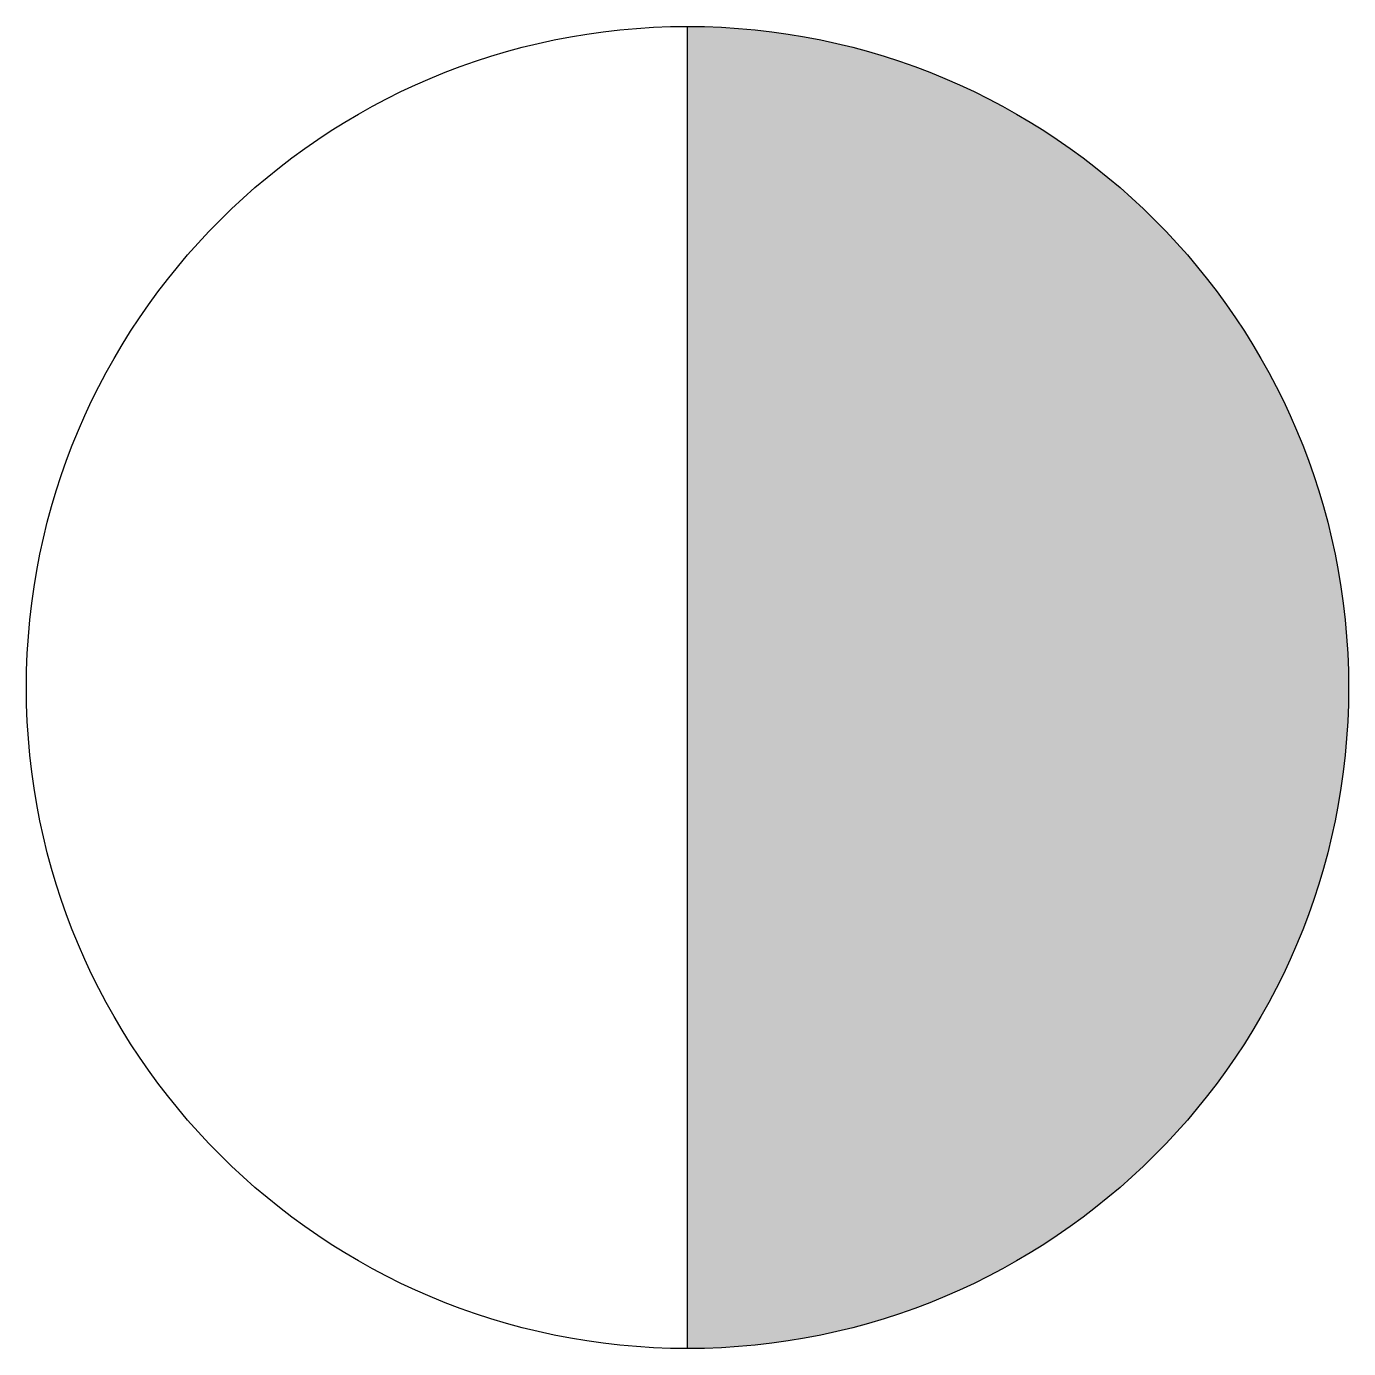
# Model space of a CAD drawing. Header units: millimetres. Extents: x -0.325 to 0.325, y -0.325 to 0.325.
import ezdxf

# ---------------------------------------------------------------- set-up
doc = ezdxf.new("R2010")
doc.units = ezdxf.units.MM
doc.layers.add('Dibujo', color=7, linetype='Continuous')

msp = doc.modelspace()

# ---------------------------------------------------------------- hatches: boundary and pattern name
at = {"layer": 'Dibujo'}
h = msp.add_hatch(color=256, dxfattribs=at)
h.dxf.hatch_style = 1
h.paths.add_polyline_path([(0, -0.325, 0.414214), (0.325, 0, 0.414214), (0, 0.325)])

# ---------------------------------------------------------------- linework, layer by layer
msp.add_line((0, -0.325), (0, 0.325), dxfattribs=at)
msp.add_circle((0, 0), 0.325, dxfattribs=at)

doc.saveas('drawing.dxf')
